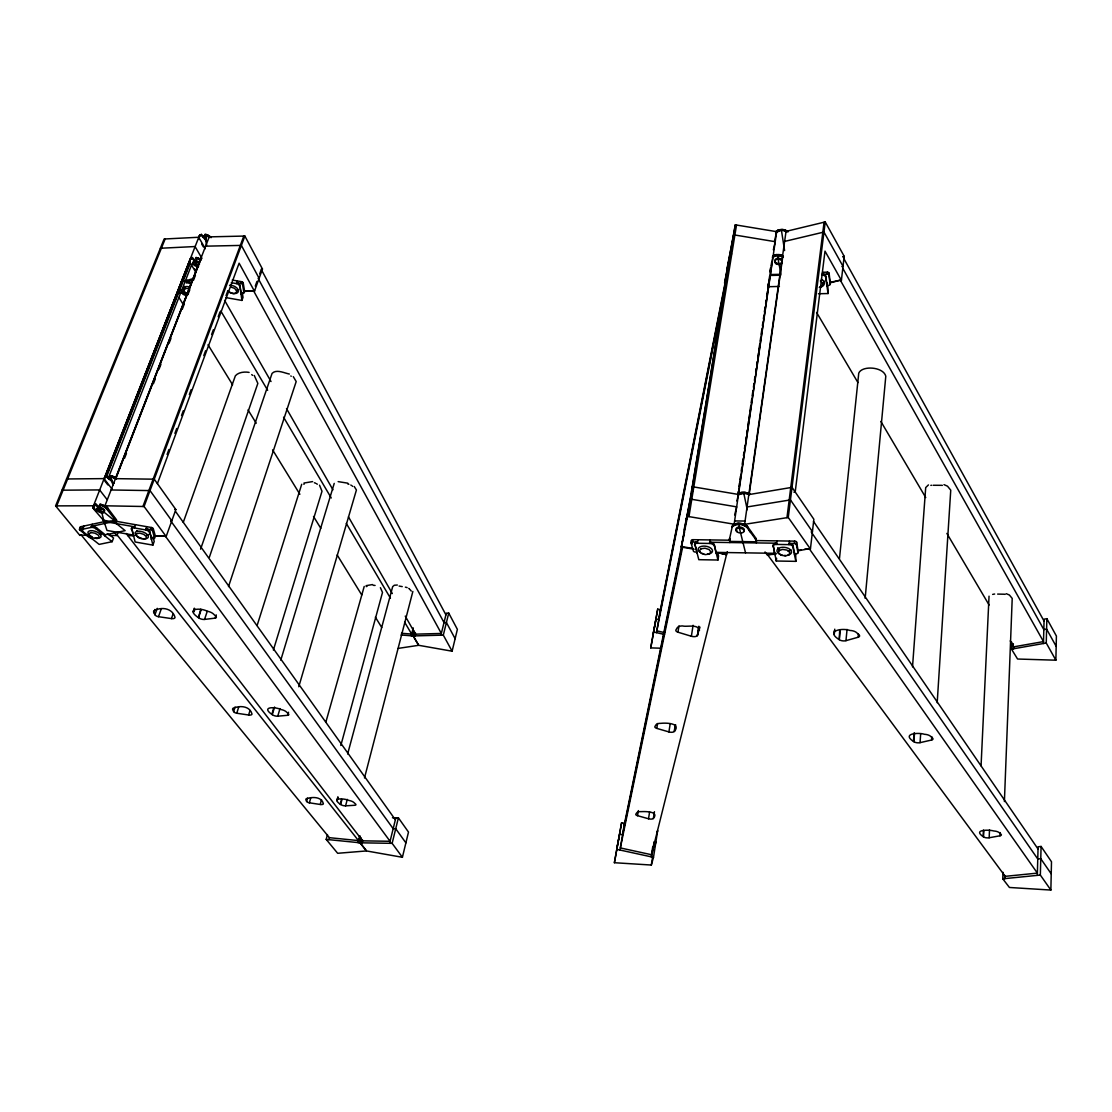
<?xml version="1.0" encoding="UTF-8"?>
<svg xmlns="http://www.w3.org/2000/svg" width="1112" height="1112" viewBox="0 0 1112 1112"><rect width="100%" height="100%" fill="white"/><g stroke="black" fill="none" stroke-linecap="round" stroke-linejoin="round"><path stroke-width="1.5" d="M105.334 522.418L93.825 509.213L93.102 506.627L95.424 505.154L100.886 509.588M93.491 508.754L93.533 505.529L95.854 504.056L101.081 508.309M1003.01 872.322L1002.76 878.814L1009.432 887.473L1050.868 890.059L1051.493 861.758L1041.082 846.454L1038.08 846.788L1037.329 875.366M1011.753 642.222L1011.489 649.13L1017.577 659.027L1055.872 660.194L1056.4 636.05L1046.865 618.675L1044.098 619.189L1043.459 643.514M1050.868 890.059L1040.345 875.074L1041.082 846.454M1055.872 660.194L1046.253 643.014L1046.865 618.675M1004.539 878.633L1004.664 875.394M1013.129 648.838L1013.324 643.667M1005.137 878.577L1005.22 876.339L767.6 554.777L776.023 553.54M1013.685 648.741L1013.769 646.837L1010.238 640.873M999.98 835.779A2.849 1.181 4.3 0 0 1000.995 834.222L999.271 832.707A6.088 2.53 4.4 0 0 993.725 830.97C990.097 829.719 971.415 829.079 983.786 837.058A4.253 1.751 4.5 0 0 989.166 837.767L999.98 835.779L1000.105 832.582M1004.4 801.557L1012.212 598.423L1009.404 595.017L1006.207 593.669M989.166 837.767L989.513 829.774M983.147 836.599L983.439 830.205M983.536 836.905L983.828 830.511M981.062 765.862L989.041 596.171M937.194 702.714L950.746 490.183L947.507 486.18L943.991 484.637M931.578 740.022A3.1 1.432 4.7 0 0 932.523 738.104L930.535 736.283A6.616 3.058 4.8 0 0 924.406 734.295C918.985 732.322 900.498 733.294 914.203 741.912A4.615 2.127 5 0 0 920.055 742.649L931.578 740.022L931.786 736.617M920.055 742.649L920.639 734.184M913.466 741.37L914.064 732.905M913.925 741.732L914.523 733.267M912.521 666.866L925.698 487.584L928.437 484.901M107.864 484.915L104.514 480.606L104.153 478.438L105.404 477.257L190.096 259.291L192.362 257.539L195.865 261.125M865.15 598.325L885.791 376.231C883.498 366.779 861.981 365.209 858.742 373.187L839.463 558.627M858.144 637.232A3.364 1.724 5.6 0 0 859.02 634.882L856.713 632.728A7.172 3.683 5.7 0 0 849.929 630.462C842.312 627.668 824.59 630.685 839.574 639.886A5.004 2.558 5.9 0 0 845.954 640.665L858.144 637.232L858.45 634.007M845.954 640.665L847.066 629.434M839.713 629.628L839.268 639.678L840.241 630.045M834.097 633.743L834.431 630.518M834.292 634.007L834.778 629.17M754.631 537.888L756.619 540.585L794.649 541.127A1.793 1.001 6.6 0 1 796.623 542.169L798.138 550.843L809.216 548.647L1037.385 873.115L1005.22 876.339M818.39 293.749L828.051 293.54L825.688 277.222A3.086 2.141 5.1 0 0 822.296 275.15L822.658 272.287L827.342 272.162A1.598 1.112 4.9 0 1 829.107 273.246L830.247 282.851L841.45 279.89M809.147 549.217L810.426 549.022L813.859 519.262L792.022 487.348L748.876 494.59M840.241 280.613L841.395 280.349L844.175 256.288L825.229 221.941L786.045 231.379L744.609 524.336L746.652 527.102M716.197 553.581L714.238 544.574A3.989 2.21 8.6 0 0 709.692 542.253L776.69 543.212A4.045 2.252 7.1 0 0 773.201 545.45L776.259 561.018L795.858 561.351L795.678 553.998M828.051 293.54L827.828 285.909M797.999 552.692L796.331 544.505A1.793 1.001 6.7 0 0 794.357 543.476L789.159 543.393A3.433 1.918 6.8 0 1 792.967 545.394L794.663 553.637L796.428 553.665A1.793 0.987 6.6 0 0 797.999 552.692L798.277 550.357L801.349 549.814M830.164 284.185L828.871 275.137A1.612 1.112 5 0 0 827.119 274.066L822.421 274.178A3.086 2.141 5.1 0 1 825.813 276.249L827.119 285.367L828.718 285.325A1.612 1.112 4.9 0 0 830.164 284.185L830.386 282.295L840.297 280.154L1043.501 641.596L1013.769 646.837M794.357 543.476L794.649 541.127M827.119 274.066L827.342 272.162M794.51 554.846L794.663 553.637M827.008 286.34L827.411 283.018M796.331 544.505L796.623 542.169M828.871 275.137L829.107 273.246M795.858 561.351L792.814 546.604A3.447 1.904 6.8 0 0 789.006 544.616L789.451 541.058M792.814 546.604L792.967 545.394M825.688 277.222L825.813 276.249M810.426 549.022L788.255 517.455L825.229 221.941M744.609 524.336L786.962 517.678L824.075 222.233M774.8 554.527L773.201 545.45M773.048 546.659A4.045 2.238 7.1 0 1 776.537 544.421L776.996 540.877M776.259 561.018L776.607 558.293M775.954 554.11L767.6 554.777M729.972 541.405L756.466 541.794L756.146 538.555L747.264 526.171L743.4 523.919L738.271 523.293L734.504 524.086L732.391 526.004L729.444 539.389L729.806 542.545M756.313 542.92L756.146 538.555M755.979 539.751L746.625 526.935L746.791 525.726M747.097 527.38L747.264 526.171M747.486 527.866L747.653 526.657M746.625 526.935L742.399 524.892L742.566 523.683M783.39 256.983L777.58 255.468L772.367 257.275L772.979 255.899L776.19 254.606L782.917 255.621L749.14 494.715L745.29 492.394L741.106 492.477L737.909 493.811M780.68 255.76L780.819 254.787M784.377 229.795L787.06 231.004L786.921 231.949L784.238 230.74L784.377 229.795L782.083 229.475L778.386 229.975L775.745 231.796M743.219 525.128L743.4 523.919M747.625 494.103L746.972 492.699M781.416 255.982L781.555 255.009M784.975 230.962L785.1 230.017M744.011 525.406L744.178 524.197M748.404 494.381L747.792 492.922M782.125 256.26L782.264 255.287M785.67 231.24L785.795 230.295M744.762 525.726L744.929 524.516M786.323 231.574L786.448 230.629M745.443 526.101L745.61 524.892M746.069 526.49L746.235 525.281M732.224 526.462C731.376 528.367 735.657 523.21 738.104 524.503L738.271 523.293M738.229 491.56L737.742 494.993L742.566 493.492L742.733 492.31M776.815 255.482L776.954 254.509M775.606 232.742L780.402 230.476L780.541 229.531M739.132 523.293L739.424 528.214L745.54 552.845M743.581 492.324L747.264 509.741M777.719 254.495L778.873 264.461M781.305 229.503L784.599 250.589M738.104 524.503L739.814 524.516L739.994 523.307M742.566 493.492L744.262 493.506L744.428 492.324M778.358 255.44L778.497 254.467M780.402 230.476L781.944 230.434L782.083 229.475M739.814 524.516L740.856 523.377M744.262 493.506L745.29 492.394M779.137 255.496L779.276 254.509M781.944 230.434L782.848 229.517M742.399 524.892L741.718 523.502M746.805 493.881L746.138 492.519M779.915 255.593L780.054 254.62M784.238 230.74L783.626 229.628M733.225 525.948L733.406 524.739M738.98 486.43L739.48 483.011M739.98 479.592L740.481 476.172M741.231 471.043L741.718 467.624M742.218 464.204L742.969 459.075M743.469 455.656L743.97 452.236M744.47 448.817L744.957 445.398M745.707 440.269L746.208 436.835M746.708 433.416L747.208 429.997M747.709 426.577L748.446 421.448M748.946 418.029L749.446 414.609M749.947 411.19L750.697 406.061M751.184 402.641L751.684 399.222M752.185 395.802L752.935 390.673M753.436 387.254L753.936 383.821M754.422 380.401L754.923 376.982M755.673 371.853L756.174 368.433M756.674 365.014L757.175 361.595M757.911 356.465L758.412 353.046M758.912 349.627L759.663 344.498M760.163 341.078L760.65 337.659M761.15 334.239L761.901 329.096M762.401 325.677L762.901 322.258M763.402 318.838L763.888 315.419M764.389 311.999L765.139 306.87M765.64 303.451L766.14 300.031M766.641 296.612L767.377 291.483M767.878 288.064L768.378 284.644M768.878 281.225L769.629 276.082M770.129 272.662L770.616 269.243M771.116 265.824L771.617 262.404M776.009 232.297L776.148 231.338M733.739 525.601L733.906 524.391M738.243 494.632L772.979 255.899M776.468 231.88L776.607 230.935M725.802 283.31L724.607 283.101L735.296 224.832L776.676 231.671L734.142 524.211L687.591 516.385L681.281 547.048L694.138 549.231M734.323 525.295L734.504 524.086M738.827 494.312L738.993 493.13M773.368 256.511L773.521 255.538M777.01 231.518L777.149 230.559M734.976 525.031L735.157 523.822M739.466 494.048L739.647 492.866M773.98 256.191L774.119 255.218M777.594 231.199L777.733 230.24M735.685 524.822L735.866 523.613M740.175 493.825L740.356 492.644M774.619 255.927L774.772 254.954M778.247 230.935L778.386 229.975M736.45 524.655L736.63 523.446M740.939 493.658L741.106 492.477M775.314 255.718L775.467 254.745M778.928 230.712L779.067 229.767M737.256 524.558L737.437 523.349M741.732 493.547L741.899 492.366M776.051 255.579L776.19 254.606M779.665 230.573L779.79 229.614M729.444 539.389L729.625 538.18L730.139 540.21L692.832 539.681A1.751 0.973 9 0 0 691.414 540.654L691.038 542.962L693.388 551.038A1.751 0.959 8.9 0 0 695.403 552.052L697.113 552.08L696.932 553.262M732.21 527.199L732.391 526.004M732.461 526.754L732.627 525.545M732.794 526.337L732.975 525.128M767.725 286.785L768.225 283.365M769.977 271.397L770.477 267.978M717.643 552.608L726.525 554.679L717.643 552.608L718.561 555.972L717.949 560.017L698.795 559.683L694.764 543.935A3.378 1.863 8.9 0 1 697.516 542.072L692.456 542.003A1.751 0.973 9 0 0 691.038 542.962M699.517 630.295C698.155 623.679 686.41 627.224 682.629 625.945A6.95 3.531 9 0 0 677.18 627.835L675.999 629.837A3.253 1.654 9.1 0 0 677.959 632.2L691.372 636.259A4.865 2.46 8.9 0 0 697.196 635.842L699.99 627.14M717.949 560.017L714.238 544.574M714.057 545.77A4.003 2.21 8.6 0 0 709.512 543.448L710.054 539.932M698.85 626.237L697.405 635.647L698.906 627.418M674.4 731.446C681.753 722.536 664.337 722.869 660.862 723.356A6.269 2.877 9.3 0 0 655.997 724.816L654.968 726.442A2.933 1.348 9.4 0 0 656.775 728.388L668.91 731.918A4.392 2.002 9.1 0 0 674.136 731.668L675.332 724.996M674.581 731.196L675.596 724.677M691.372 636.259L693.082 625.292M651.159 856.824L652.786 846.482M651.757 856.949L654.148 841.659L655.885 842.034L654.579 846.732M619.996 850.041L624.471 823.339L621.608 822.713L614.394 862.717L651.326 865.039L652.383 858.283M651.326 865.039L653.495 857.338L657.665 830.622L656.789 833.778M653.37 818.501L654.44 811.691M694.569 545.13A3.378 1.863 8.9 0 1 697.335 543.268L697.891 539.751M668.91 731.918L670.202 723.787M677.959 632.2L678.959 625.931M692.456 542.003L692.832 539.681M648.518 818.766A3.962 1.626 9.4 0 0 653.203 818.627C660.083 810.954 643.792 811.496 641.11 811.649A5.643 2.335 9.5 0 0 636.787 812.775L635.897 814.067A2.641 1.084 9.5 0 0 637.551 815.694L648.518 818.766L649.603 811.955M656.775 728.388L657.567 723.509M681.281 547.048L692.442 486.722L738.465 494.451L736.853 500.984M637.551 815.694L638.385 810.592M731.626 253.981L730.403 253.772L691.511 491.268L692.859 491.504M682.615 547.285L681.378 546.492M687.591 516.385L735.296 224.832M688.967 516.621L736.519 225.041M661.07 648.213L650.742 647.893L657.72 609.112L660.375 609.723L656.525 632.645M614.394 862.717L621.608 822.713M650.742 647.893L657.72 609.112M652.939 634.91L656.052 618.911L658.721 619.523L725.705 281.405M724.607 283.101L730.403 253.772M660.069 611.503L725.566 280.446M725.538 284.561L656.817 630.851L664.823 632.672M616.938 847.636L619.676 834.125L622.553 834.751L682.24 545.575M684.075 530.035L690.427 499.093L736.672 506.863L734.657 514.953M624.124 825.41L684.505 532.203M774.425 241.554L776.676 231.671M773.354 249.866L775.231 241.693L733.67 234.813L726.873 269.312L728.054 269.521M361.372 837.962L360.093 842.799L366.585 850.958L402.405 857.296L408.493 832.082L398.402 817.834L392.453 817.765M414.442 631.241L413.205 635.939L418.779 645.321L452.111 651.201L457.38 629.364L448.734 613.087L446.343 613.157L440.908 635.188M402.405 857.296L392.133 843.341L398.402 817.834M452.111 651.201L443.313 635.119L448.734 613.087M389.575 843.285L395.858 817.807M727.262 551.719L651.493 854.725L620.343 847.928L682.698 546.729L692.581 548.397M361.622 842.813L362.442 839.602M414.637 635.897L415.443 632.77M362.137 842.827L362.651 840.839L127.852 535.623L133.899 535.762M415.123 635.883L415.554 634.16L405.241 616.117M357.953 842.576L359.676 835.89M411.204 635.786L413.233 627.891M358.509 842.632L360.163 836.196M411.718 635.828L413.33 629.559M104.472 477.757L106.891 475.853L112.256 480.342M364.486 777.983L412.858 591.445M345.582 805.839L354.797 805.269A2.53 0.973 13.3 0 0 355.534 804.032L353.922 802.544A5.407 2.085 13.3 0 0 348.987 800.459C345.165 798.541 329.569 796.957 340.87 804.657A3.795 1.46 13.4 0 0 345.582 805.839L347.291 799.403M340.272 804.198L341.565 799.361M340.633 804.49L341.926 799.667M347.639 753.992L392.675 586.636L394.315 585.246L397.332 585.023M326.191 839.393L360.135 842.799L366.39 850.944L337.659 853.293L326.191 839.393L327.484 834.584M336.964 800.334L337.839 797.109M337.061 800.501L337.923 797.276M337.186 800.682L338.048 797.443M328.874 839.657L329.416 837.683L81.204 534.969M340.828 745.499L382.5 592.446L380.401 587.678M320.2 804.462A3.781 1.446 13.7 0 0 323.397 803.712C321.646 796.817 313.264 796.873 307.885 798.263A5.393 2.057 13.8 0 0 305.939 799.973L306.606 801.404A2.53 0.959 13.8 0 0 309.386 802.822L320.2 804.462L321.521 799.653M309.386 802.822L310.721 798.013M325.844 722.174L364.222 586.427M306.606 801.404L307.496 798.194M287.66 715.294A2.808 1.168 14.9 0 0 288.342 713.765L286.465 711.972A5.991 2.502 14.9 0 0 280.933 709.525C275.387 706.69 259.944 706.384 272.537 714.849A4.198 1.751 15 0 0 277.75 716.184L287.66 715.294L288.55 712.236M298.767 686.757L356.424 489.989L354.228 486.5M277.75 716.184L280.015 708.566M271.856 714.293L273.677 708.205M272.273 714.655L274.553 707.037M280.78 660.153L334.225 483.4M273.385 650.047L322.007 491.24L319.505 485.179M248.615 715.002A4.184 1.724 15.3 0 0 251.993 714.015C250.005 706.342 240.915 705.453 234.674 707.705A5.977 2.46 15.5 0 0 232.755 709.831L233.631 711.569A2.794 1.154 15.5 0 0 236.773 713.237L248.615 715.002L250.019 710.457M236.773 713.237L238.663 707.19M233.631 711.569L235.049 707.023M257.108 625.514L301.727 484.262M228.516 586.58L296.195 381.555L293.29 376.648M215.158 618.119A3.114 1.404 16.9 0 0 215.77 616.243L213.56 614.088A6.644 2.988 17 0 0 207.36 611.239C199.66 607.305 184.926 608.737 198.784 617.911A4.656 2.085 17 0 0 204.538 619.426L215.158 618.119L216.228 614.88M204.538 619.426L207.235 611.364M200.716 609.195L198.492 617.688L201.202 609.626M193.293 611.669L194.294 608.181M193.446 611.906L194.544 608.681M193.627 612.17L194.725 608.931M209.39 557.168L272.051 373.437C276.346 368.92 284.019 372.979 289.342 374.035M200.591 549.161L257.845 383.39L254.259 375.453M154.985 609.432L153.845 612.642L154.957 614.741A3.1 1.362 17.5 0 0 158.516 616.701L171.456 618.592L173.124 613.782M158.516 616.701L161.337 608.695M154.957 614.741L157.223 608.333M183.258 522.404L235.369 375.8C238.441 372.172 244.57 371.575 249.102 372.395M362.651 840.839L390.076 841.284L165.215 535.97L155.235 536.262L166.341 535.984M415.554 634.16L441.339 633.451L253.578 290.816L244.431 291.386L254.62 290.802M255.273 286.131L256.955 281.447M259.68 273.899L261.278 269.479L445.926 614.866M165.021 536.484L166.161 536.498L175.849 509.56L154.248 479.189L115.467 478.647L200.633 259.207M253.425 291.247L254.467 291.219L262.46 269.034L244.862 236.05L209.223 236.87L104.945 505.793L108.99 511.047M154.554 537.972L152.497 530.799A1.682 0.792 18.8 0 0 150.648 529.632L145.95 528.798A3.239 1.529 18.9 0 1 149.522 531.049L151.621 538.291L153.206 538.583A1.682 0.792 18.7 0 0 154.554 537.972L155.319 535.859L153.275 528.673A1.682 0.792 18.9 0 0 151.427 527.505L116.955 521.431L113.966 517.539M243.903 292.664L242.583 284.672A1.529 0.903 22.2 0 0 240.97 283.435L236.717 282.684A2.947 1.737 22.2 0 1 239.817 285.075L241.179 293.137L242.625 293.387A1.529 0.903 22 0 0 243.903 292.664L244.543 290.927L243.222 282.921A1.529 0.903 22.2 0 0 241.61 281.683L232.255 280.043M116.148 523.557L116.385 519.638L107.489 507.753L99.871 504.083L99.788 508.504L101.178 512.757L101.581 511.715L104.028 521.431L134.677 526.824A3.836 1.807 19.1 0 0 131.675 528.2L135.136 541.989L152.872 545.116L154.22 541.405L152.997 537.11M225.819 297.599L241.916 300.421L243.028 297.363L242.235 292.581M152.497 530.799L153.275 528.673M242.583 284.672L243.222 282.921M151.218 539.389L151.621 538.291M240.845 294.041L241.179 293.137M152.872 545.116L149.522 531.049M241.916 300.421L239.817 285.075M150.648 529.632L151.427 527.505M240.97 283.435L241.61 281.683M149.119 532.148A3.253 1.529 18.9 0 0 145.547 529.896L146.742 526.671M239.497 285.979A2.947 1.737 22.2 0 0 236.383 283.588L237.356 280.933M167.092 454.447L168.885 449.582M174.904 433.374L176.711 428.509M181.52 415.554L183.327 410.689M189.346 394.482L191.153 389.631M203.788 355.59L205.581 350.739M211.6 334.531L213.407 329.666M218.216 316.711L220.023 311.846M226.042 295.639L227.849 290.774M157.404 483.623L239.122 263.196L254.467 291.219M131.258 529.298A3.836 1.807 19 0 1 134.274 527.908L135.469 524.697M104.945 505.793L142.92 506.488L243.806 236.091M166.161 536.498L144.073 506.502L244.862 236.05M133.384 536.248L132.092 529.59M84.025 526.032L82.774 529.215A3.239 1.487 19.6 0 0 82.719 531.397L99.149 544.393L112.145 541.697L113.535 538.013L109.768 534.983M107.266 533.649L109.574 535.497L116.955 535.497L118.289 531.981M116.551 522.529L116.385 519.638M104.903 535.914L105.306 534.83L125.128 530.646L113.897 521.514L91.379 526.365A3.822 1.765 19.5 0 1 96.563 527.825L105.306 534.83M113.897 521.514L114.286 520.486L103.513 511.728L103.124 512.771L97.856 508.49L98.259 507.447A3.989 1.877 19.7 0 0 97.189 509.06M115.968 520.722L105.473 507.503L105.904 506.405M124.558 458.227L126.448 453.376M153.4 383.751L155.291 378.886M159.058 369.184L160.934 364.319M169.08 343.274L170.97 338.409M182.257 309.275L184.133 304.41M187.9 294.694L189.777 289.843M193.544 280.127L195.42 275.276M210.376 236.647L210.043 237.537L204.747 235.16L205.095 234.271L207.207 234.813L211.336 237.607M106.071 507.948L106.502 506.85M106.599 508.392L107.03 507.294M107.072 508.851L107.489 507.753M103.082 520.611L103.513 519.512M107.461 509.324L107.878 508.226M99.441 505.182L101.025 505.515L101.456 504.403M112.437 476.2L110.88 475.866L110.449 476.937L112.02 477.27L112.437 476.2L116.176 477.785M197.13 265.56L196.81 266.407L196.06 257.414L201.411 259.791M195.712 258.318L197.144 258.637L197.491 257.734M206.151 239.983L205.887 235.994M206.165 235.466L206.498 234.576M186.538 294.638L185.44 294.958A1.529 0.876 22.8 0 1 183.397 294.332L184.078 292.609M101.025 505.515L102.248 504.653M112.02 477.27L113.229 476.436M197.144 258.637L198.2 257.97M206.86 235.702L207.207 234.813M101.831 505.752L103.041 504.931M116.412 479.272L113.591 477.785L114.008 476.714M200.494 260.264L198.561 259.152L198.909 258.248M207.555 235.98L207.902 235.091M105.473 507.503L103.388 506.349L103.805 505.251M114.341 478.104L114.758 477.034M199.243 259.485L199.59 258.582M208.236 236.314L208.57 235.424M91.879 538.653L92.296 537.569L91.142 537.819A1.682 0.764 19.4 0 1 88.877 537.179L79.786 529.993A1.682 0.764 19.6 0 1 79.814 528.867L80.648 526.754L105.751 521.333M104.125 506.711L104.542 505.599M115.078 478.466L115.495 477.395M199.882 259.847L200.243 258.943M208.875 236.689L209.223 235.8M112.145 541.697L96.146 528.909L96.563 527.825M104.82 507.1L105.251 505.988M115.759 478.855L200.855 259.36M209.473 237.092L209.82 236.203M108.281 478.188L191.834 264.267M194.1 261.765L198.589 266.352A3.614 2.127 23.3 0 1 193.752 264.851A3.614 2.127 23.3 0 1 194.1 261.765L194.419 260.917A3.614 2.141 23.4 0 0 193.585 263.377A3.614 2.141 23.4 0 0 197.324 265.587M206.332 238.357L204.121 236.05L203.802 236.884A3.586 2.155 23.8 0 0 203.204 237.176M82.774 529.215L90.962 527.449L92.213 524.266M187.302 280.335L186.288 282.962A3.475 2.015 23 0 1 190.93 284.408M100.233 505.321L100.664 504.222M111.228 477.076L111.659 476.005M196.421 258.443L196.768 257.553M205.456 235.285L205.79 234.396M88.835 535.497L80.106 534.969M93.005 507.002L199.368 235.772L201.425 234.41L205.998 239.191M92.991 507.419L93.422 506.321M93.561 505.96L93.992 504.862M104.611 477.771L189.93 260.18M195.976 272.523L189.735 262.057L190.583 258.526M198.992 239.441L199.646 235.396M93.074 507.85L93.505 506.752M93.908 505.696L94.339 504.598M104.75 478.063L189.971 260.653M190.221 259.43L190.93 258.206M199.298 236.286L199.993 235.077M93.241 508.295L93.672 507.197M94.339 505.46L94.77 504.361M190.569 259.11L191.347 257.942M199.646 235.966L200.41 234.799M94.854 505.279L95.284 504.181M105.793 477.368L190.291 261.654M191 258.832L191.834 257.72M200.063 235.688L200.883 234.576M95.424 505.154L95.854 504.056M105.404 477.257L106.474 476.937L190.208 263.058M191.472 258.61L192.362 257.539M200.549 235.466L201.425 234.41M79.786 529.993L80.606 527.894A1.682 0.778 19.7 0 1 80.648 526.754M79.911 535.47L55.6 505.877L164.131 239.01L198.7 237.259L205.289 248.699M55.6 505.877L56.712 505.877L165.146 238.969M199.368 235.772L199.034 237.551M830.261 282.837L830.33 282.712A1.612 1.112 4.9 0 0 830.386 282.295A1.612 1.112 4.9 0 1 830.08 282.629M244.431 291.372L244.487 291.274A1.529 0.903 22 0 0 244.543 290.927M798.138 550.843L798.221 550.732A1.793 0.987 6.6 0 0 798.277 550.357A1.793 0.987 6.6 0 1 797.804 550.565M155.235 536.262L155.305 536.179A1.682 0.792 18.7 0 0 155.319 535.859M820.058 287.007L822.199 286.006L822.783 283.296L820.378 280.947M184.231 281.266L193.683 278.431M193.001 280.168L186.635 282.073A3.475 2.015 23 0 1 191.278 283.518M992.655 594.392L994.67 594.016M843.035 256.566L844.175 256.288M842.979 257.011L844.119 256.733M784.613 241.415L823.964 232.047L843.007 266.324L841.867 266.602M109.81 521.458L114.286 520.486M79.814 528.867L83.205 528.13A3.239 1.487 19.6 0 0 82.872 530.09M303.951 483.039L312.611 481.593M1011.489 649.13L1046.253 643.014M793.926 492.213L795.205 491.99L824.993 251.131L841.395 280.349M366.098 585.663L372.562 584.551M786.962 517.678L788.255 517.455M747.069 506.961L790.451 499.9L812.427 531.675M398.165 648.393L418.598 645.321L413.233 635.939L401.001 634.98M804.504 549.356L807.646 548.883M930.841 485.374L931.606 485.263M1002.76 878.814L1040.345 875.074M179.491 293.248L184.689 293.04M160.364 248.254L195.059 246.544L201.967 258.401M261.431 269.062L262.46 269.034M258.081 278.32L259.124 278.292L241.373 245.404L205.609 246.169M413.205 635.939L443.313 635.119M770.644 274.539L780.888 274.289L778.998 263.544M770.519 275.456L780.763 275.206M767.878 286.729L779.429 286.451M373.243 585.315L375.091 585.44M56.712 505.877L93.464 505.779M66.539 478.966L104.041 478.619L112.103 489.183M61.98 490.197L99.607 489.919L107.002 499.469M933.204 485.277L941.225 485.318A6.033 3.517 2.8 0 1 942.351 485.388M142.92 506.488L144.073 506.502M174.737 509.546L175.849 509.56M735.213 520.93L745.054 521.042M697.335 543.268L709.512 543.448M776.537 544.421L789.006 544.616M111.075 489.975L150.009 490.587L171.804 520.791L170.678 520.791L393.175 828.704L395.719 828.732L405.894 842.868M716.364 552.386L774.953 553.317M360.093 842.799L392.133 843.341M997.645 594.086L1003.594 594.211A5.588 2.947 2.3 0 1 1005.151 594.35M338.145 481.621L347.82 483.178M401.446 633.27L411.648 634.062L404.573 622.094M329.416 837.683L358.467 840.589L117.149 534.983M782.709 230.476L783.487 230.573M745.109 493.575L745.971 493.7M740.689 524.586L741.551 524.711M189.624 288.884L186.024 288.355L183.953 289.732L184.62 292.206L187.608 294.332M724.677 282.656L725.872 282.865M231.268 282.684L236.383 283.588M399.097 586.066L402.238 586.608M685.979 518.414L687.299 518.637M104.431 520.402L113.521 522.001M134.274 527.908L145.547 529.896M133.787 535.164L106.988 530.452L104.028 521.431M617.09 849.401L653.495 857.338M653.842 632.033L664.531 634.479M314.335 482.747L315.544 483.15M230.851 287.077L234.493 288.3L236.717 290.76L236.23 292.984L233.325 293.707L229.711 292.484M112.812 477.507L113.591 477.785M197.853 258.86L198.561 259.152M102.61 506.029L103.388 506.349M748.571 493.2L749.988 493.895M316.447 483.609L317.309 484.234M251.715 374.605L252.605 375.37M787.06 231.004L788.088 231.88M106.474 476.937L114.189 483.386M180.589 289.954L186.19 295.528M181.173 292.122L183.397 294.332M192.015 258.443L196.671 263.21M201.077 235.285L206.832 241.29M409.855 589.388L411.273 591.07M94.256 508.128L96.313 510.658M114.383 532.245L116.955 535.497M126.184 533.454L127.852 535.623M748.64 529.798L750.642 532.495M765.028 551.955L767.53 555.347M175.557 511.464L395.372 819.78M171.456 618.592A4.643 2.043 17.4 0 0 175.001 617.313C172.721 608.862 162.88 606.693 155.708 610.001A6.63 2.919 17.5 0 0 153.845 612.642M811.162 531.883L1037.76 858.992L1040.762 858.686L1051.229 873.851M813.511 521.458L1038.024 848.998M178.907 297.418L183.452 304.813M208.013 344.776L232.575 384.752M248.032 409.911L256.219 423.227M272.593 449.873L299.879 494.284M313.528 516.482L320.798 528.325M337.172 554.971L361.734 594.934M375.37 617.146L381.736 627.502M194.53 268.687L196.324 271.62M201.731 244.112L203.385 246.878M220.843 311.026L267.658 390.298M283.56 417.208L331.251 497.967M346.277 523.391L390.437 598.173M816.597 312.458L857.964 382.625M880.857 421.434L925.74 497.564M946.868 533.399L989.124 605.039M224.568 300.337L271.022 381.541M286.507 408.604L332.961 489.808M348.459 516.871L392.327 593.558M842.701 268.117L1043.821 629.587L1046.601 629.086L1056.178 646.364M843.813 258.526L1044.043 621.066M258.915 279.849L444.022 622.581L446.412 622.511L455.128 638.705M110.88 475.866L111.589 478.188M110.449 476.937L112.993 485.138M691.414 540.654L692.345 543.893M694.764 543.935L696.64 550.454M204.747 235.16L206.637 245.307M205.567 236.828A3.586 2.155 23.8 0 1 206.457 237.051M290.816 375.967A6.06 3.447 19.5 0 1 291.233 376.273M405.366 587.164A5.018 2.488 14.4 0 1 407.159 587.65M408.729 588.429A5.018 2.488 14.4 0 1 409.355 588.887M347.903 484.067A5.518 2.933 16.6 0 1 348.904 484.29M350.794 485.027A5.518 2.933 16.6 0 1 351.225 485.263M351.99 485.791A5.518 2.933 16.6 0 1 352.629 486.361M196.212 260.847A3.614 2.141 23.4 0 1 199.382 262.543M238.677 289.676A6.269 3.697 22.2 0 1 236.439 290.51M244.584 290.955A1.529 0.903 22 0 1 244.112 291.219M228.141 291.052A6.269 3.697 22.2 0 0 237.912 292.373A6.269 3.697 22.2 0 0 232.575 285.589L231.018 285.297A6.269 3.697 22.2 0 0 229.558 285.311M195.879 261.709A3.614 2.127 23.3 0 1 199.507 264.03M100.191 507.461A3.989 1.877 19.7 0 1 104.083 509.393A3.989 1.877 19.7 0 1 104.028 511.562M99.816 511.186A3.989 1.877 19.7 0 1 98.912 510.742M98.134 510.2A3.989 1.877 19.7 0 1 97.55 509.63M148.897 534.385A6.908 3.253 18.9 0 1 146.534 535.039M137.443 531.55A6.908 3.253 18.9 0 1 136.748 530.563M155.43 535.748A1.682 0.792 18.7 0 1 155.082 535.942M143.587 538.708A6.922 3.253 18.9 0 0 148.257 536.137A6.922 3.253 18.9 0 0 141.544 531.536L139.834 531.23A6.922 3.253 18.9 0 0 135.164 533.788A6.922 3.253 18.9 0 0 141.877 538.403M99.788 508.504A4.003 1.877 19.7 0 1 104.264 511.937A4.003 1.877 19.7 0 1 98.732 511.895A4.003 1.877 19.7 0 1 97.856 508.49M101.122 534.191A6.908 3.183 19.5 0 1 99.885 534.455M95.298 537.93A6.908 3.169 19.4 0 0 100.65 534.844A6.908 3.169 19.4 0 0 90.558 530.688L89.321 530.952A6.908 3.169 19.4 0 0 91.921 536.762M90.962 527.449A3.836 1.765 19.5 0 1 96.146 528.909M108.642 478.785A3.948 1.918 20.1 0 1 109.671 478.188L110.06 477.173A3.948 1.918 20.1 0 0 109.045 477.785M185.245 288.467A6.269 3.628 22.9 0 1 184.231 286.326M187.858 294.11A6.269 3.628 22.8 0 1 184.481 286.965L185.635 286.618A6.269 3.628 22.8 0 1 190.11 287.216M303.84 484.29A5.504 2.891 17.3 0 1 304.16 484.151M366.237 586.58A5.004 2.446 15 0 1 366.918 586.413M203.524 236.342A3.586 2.155 23.8 0 1 204.121 236.05M780.791 263.155A3.739 2.613 6.8 0 1 779.943 263.433M778.039 263.488A3.739 2.613 6.8 0 1 776.259 262.849M775.578 262.321A3.739 2.613 6.8 0 1 776.704 258.526A3.739 2.613 6.8 0 1 782 260.152M824.506 281.211A6.575 4.531 5.3 0 1 822.699 283.115M821.295 279.223A6.589 4.531 5.3 0 1 824.298 283.963A6.589 4.531 5.3 0 1 819.294 287.382M736.936 530.619A4.17 2.335 7.9 0 1 737.353 527.477A4.17 2.335 7.9 0 1 742.941 527.978A4.17 2.335 7.9 0 1 743.497 531.188M790.979 549.912A7.311 4.059 6.9 0 1 788.269 551.149M779.54 549.689A7.311 4.059 6.9 0 1 777.705 547.702M787.769 555.249A7.325 4.045 6.9 0 0 791.313 550.996A7.325 4.045 6.9 0 0 784.363 547.34L782.473 547.299A7.325 4.045 6.9 0 0 776.968 550.718A7.325 4.045 6.9 0 0 782.25 555.138M786.003 555.486A7.325 4.045 6.9 0 1 784.127 555.444M707.44 554.193A7.214 3.962 8.7 0 0 712.403 550.245A7.214 3.962 8.7 0 0 705.064 546.131L703.215 546.117A7.214 3.962 8.7 0 0 698.364 548.536A7.214 3.962 8.7 0 0 700.477 552.581M703.743 553.887A7.214 3.962 8.7 0 1 702.006 553.331M136.567 533.663L136.234 535.636L138.861 537.902L142.892 539.125L145.992 538.597L146.353 536.623L143.726 534.358L139.681 533.121L136.567 533.663M779.012 550.648L778.469 553.067L781.194 555.249L785.614 555.944L789.145 554.721L789.715 552.303L786.99 550.092L782.542 549.411L779.012 550.648M701.019 548.772L699.42 550.871L701.172 553.303L705.23 554.624L709.247 554.082L710.874 551.983L709.136 549.55L705.05 548.216L701.019 548.772M90.989 532.578L88.863 533.718L89.78 535.956L93.213 537.958L97.147 538.555L99.288 537.416L98.384 535.192L94.951 533.176L90.989 532.578M776.12 263.766A3.739 2.613 6.8 0 0 782.111 262.432A3.739 2.613 6.8 0 0 777.01 259.318A3.739 2.613 6.8 0 0 776.12 263.766M737.534 532.245A4.17 2.335 7.9 0 0 744.136 531.272A4.17 2.335 7.9 0 0 738.396 528.283A4.17 2.335 7.9 0 0 737.534 532.245"/></g></svg>
